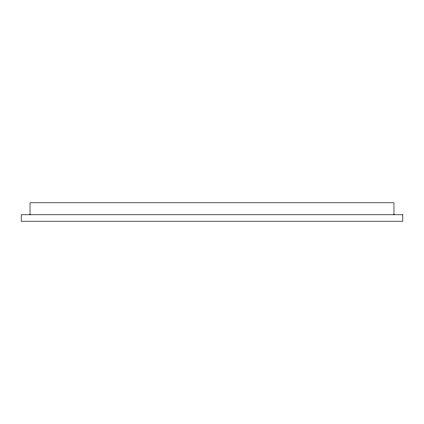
<?xml version="1.0" encoding="UTF-8"?>
<svg xmlns="http://www.w3.org/2000/svg" width="424" height="424" viewBox="0 0 424 424"><rect width="100%" height="100%" fill="white"/><g stroke="black" fill="none" stroke-linecap="round" stroke-linejoin="round"><path stroke-width="0.64" d="M393.965 214.777L393.965 202.799L30.019 202.799L30.019 214.777M402.8 214.777L21.2 214.777L21.2 221.201L402.8 221.201L402.8 214.777"/></g></svg>
